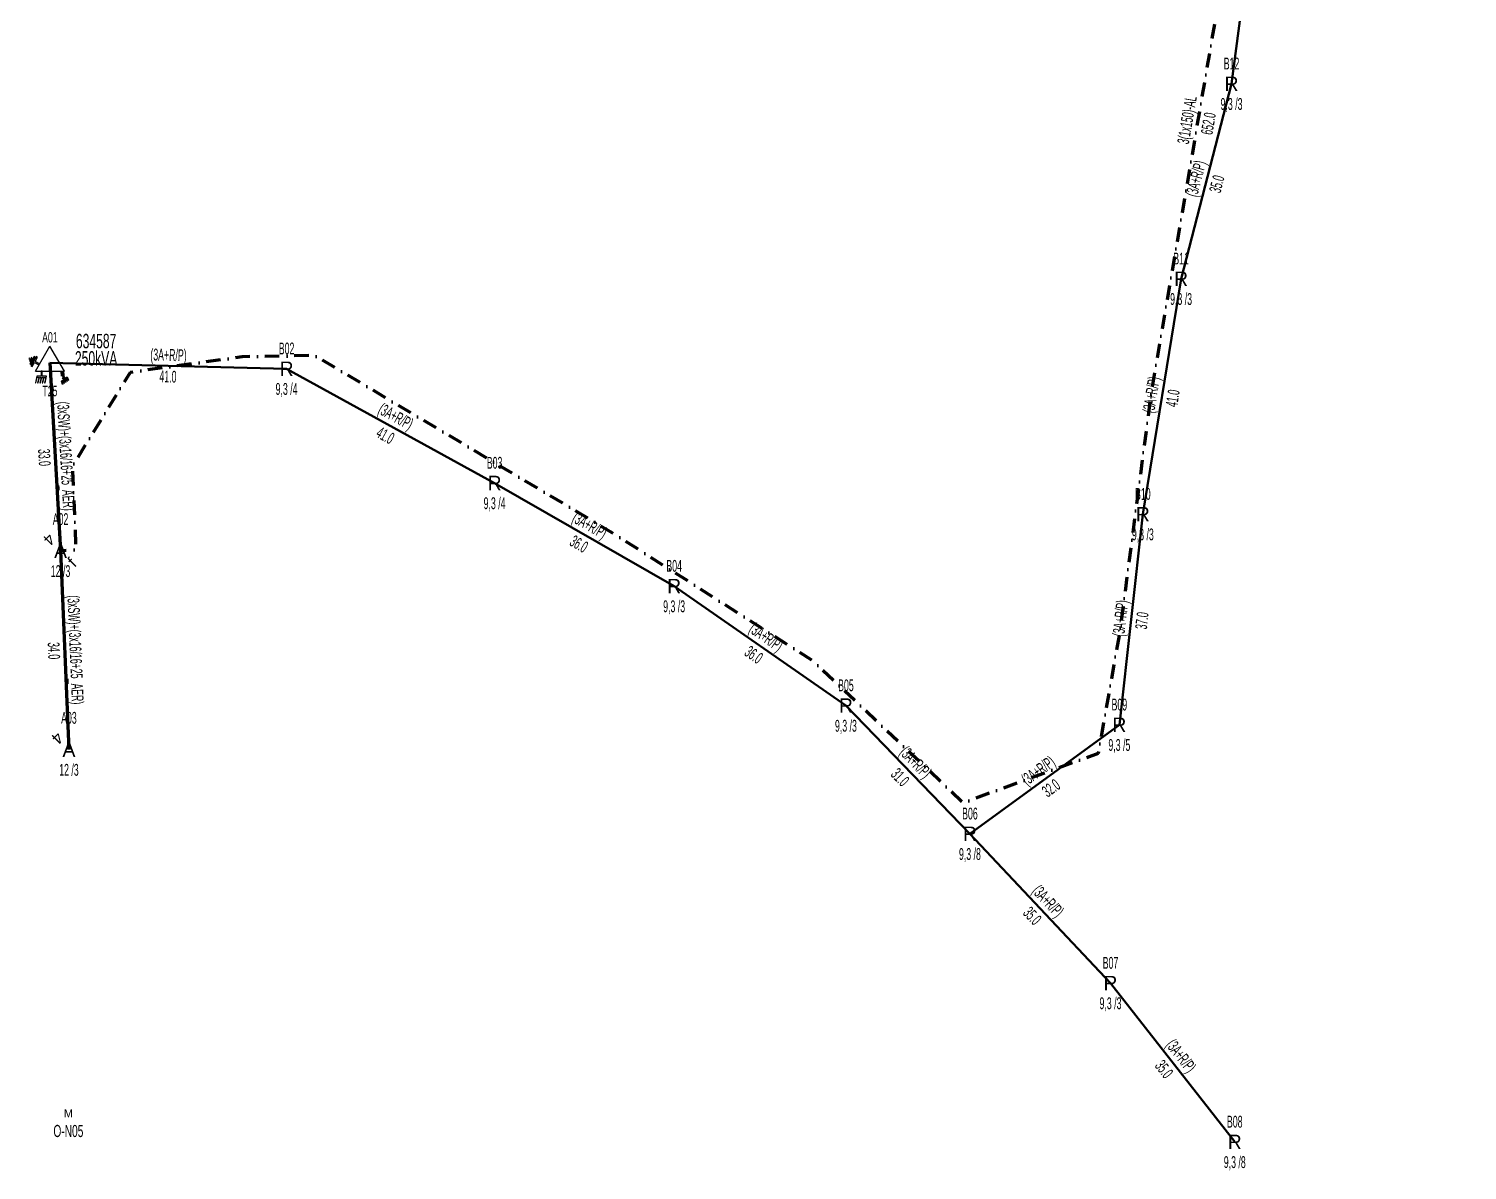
# Model space of a CAD drawing. Header units: millimetres. Extents: x 621771 to 623685, y 4076964 to 4077965.
# Drawn here: x 623270.5 to 623519.5, y 4076963.7 to 4077161.3 of the extents above; entities that cross this region are included whole.
import ezdxf
from ezdxf.enums import TextEntityAlignment as Align

# ---------------------------------------------------------------- set-up
doc = ezdxf.new("R2010")
doc.units = ezdxf.units.MM
doc.linetypes.add('DASHDOT', pattern=[5, 2.5, -1.25, 0, -1.25])
for name, color, linetype, lineweight in [('DIREK_AG_MEVCUT', 120, 'Continuous', 25), ('DIREK_OG_MEVCUT', 16, 'Continuous', 25), ('HAT_AG_HAVAI_MEVCUT', 126, 'Continuous', 50), ('HAT_OG_HAVAI_MEVCUT', 48, 'Continuous', 70), ('HAT_OG_YERALTI_YENI', 1, 'DASHDOT', 70), ('NODE_OG_YENI', 5, 'Continuous', 25), ('TRAFO_MEVCUT', 5, 'Continuous', 30), ('TRAFO_TADILAT_BYSK', 5, 'Continuous', 30)]:
    doc.layers.add(name, color=color, linetype=linetype, lineweight=lineweight)
doc.styles.add('Direk', font='B_CAD')
doc.styles.get("Standard").update_dxf_attribs({"font": 'Arial'})

# ---------------------------------------------------------------- blocks, each defined once
blk = doc.blocks.new('MEV_DIREK')
h = blk.add_hatch(color=32)
h.paths.add_polyline_path([(-2.14, 0.97), (-2.35, 1.09), (-3.31, -0.55), (-3.09, -0.67), (-2.67, 0.06), (-1.89, -0.39), (-1.79, -0.22), (-2.56, 0.23)])
h.paths.add_polyline_path([(-3.46, -0.17), (-3.33, -0.25), (-2.61, 0.99), (-2.74, 1.06)])
h.paths.add_polyline_path([(-3.54, 0.29), (-3.41, 0.22), (-3.05, 0.82), (-3.18, 0.9)])
h.paths.add_polyline_path([(-3.58, 0.81), (-3.66, 0.68), (-3.53, 0.61), (-3.45, 0.74)])
h.paths.add_polyline_path([(-1.51, -2.34), (-2.26, -2.33), (-2.52, -3.47), (-2.42, -3.47), (-2.21, -2.53), (-1.91, -2.54), (-2.12, -3.47), (-2.02, -3.47), (-1.81, -2.54), (-1.51, -2.54), (-1.72, -3.47), (-1.62, -3.48), (-1.41, -2.54), (-1.11, -2.54), (-1.32, -3.48), (-1.22, -3.48), (-1.01, -2.54), (-0.71, -2.55), (-0.92, -3.48), (-0.82, -3.48), (-0.56, -2.35), (-1.31, -2.34), (-1.31, -1.44), (-1.51, -1.44)])
at = {"layer": 'TRAFO_MEVCUT'}
for points in [[(2.35, -1.57), (2.12, -1.92), (2.08, -1.44), (1.94, -1.44), (2.01, -2.32), (2.25, -1.96), (2.31, -2.67), (2.1, -2.67), (2.39, -2.87), (2.4, -2.86), (2.64, -2.49), (2.45, -2.63)], [(2.35, -1.57), (2.12, -1.92), (2.08, -1.44), (1.94, -1.44), (2.01, -2.32), (2.25, -1.96), (2.31, -2.67), (2.1, -2.67), (2.39, -2.87), (1.98, -3.19), (2.2, -3.79), (2.26, -3.74), (2.08, -3.26), (2.26, -3.13), (2.44, -3.6), (2.49, -3.56), (2.32, -3.08), (2.49, -2.94), (2.67, -3.42), (2.73, -3.38), (2.55, -2.9), (2.73, -2.76), (2.91, -3.24), (2.97, -3.2), (2.79, -2.72), (2.97, -2.58), (3.15, -3.06), (3.21, -3.01), (2.98, -2.42), (2.4, -2.86), (2.64, -2.49), (2.45, -2.63)], [(2.97, -2.58), (3.15, -3.06), (3.21, -3.01), (2.98, -2.42), (2.4, -2.86), (2.64, -2.49), (2.45, -2.63), (2.35, -1.57), (2.12, -1.92), (2.08, -1.44), (1.94, -1.44), (2.01, -2.32), (2.25, -1.96), (2.31, -2.67), (2.1, -2.67), (2.39, -2.87), (1.98, -3.19), (2.2, -3.79), (2.26, -3.74), (2.08, -3.26), (2.26, -3.13), (2.44, -3.6), (2.49, -3.56), (2.32, -3.08), (2.49, -2.94), (2.67, -3.42), (2.73, -3.38), (2.55, -2.9), (2.73, -2.76), (2.91, -3.24), (2.97, -3.2), (2.79, -2.72)]]:
    blk.add_hatch(color=32, dxfattribs=at).paths.add_polyline_path(points)
at = {"layer": 'TRAFO_MEVCUT', "linetype": 'Continuous'}
for p, q in [((-2.5, -1.44), (0, 2.89)), ((2.5, -1.44), (0, 2.89)), ((-2.5, -1.44), (2.5, -1.44))]:
    blk.add_line(p, q, dxfattribs=at)
at = {"layer": 'TRAFO_MEVCUT', "color": 32, "flags": 128}
blk.add_lwpolyline([(1.94, -1.44), (2.08, -1.44), (2.12, -1.92), (2.35, -1.57), (2.45, -2.63), (2.64, -2.49), (2.4, -2.86), (2.98, -2.42), (3.21, -3.01), (3.15, -3.06), (2.97, -2.58), (2.79, -2.72), (2.97, -3.2), (2.91, -3.24), (2.73, -2.76), (2.55, -2.9), (2.73, -3.38), (2.67, -3.42), (2.49, -2.94), (2.32, -3.08), (2.49, -3.56), (2.44, -3.6), (2.26, -3.13), (2.08, -3.26), (2.26, -3.74), (2.2, -3.79), (1.98, -3.19), (2.39, -2.87), (2.1, -2.67), (2.31, -2.67), (2.25, -1.96), (2.01, -2.32), (1.94, -1.44)], dxfattribs=at)
at = {"layer": 'TRAFO_TADILAT_BYSK', "color": 32, "flags": 128}
for points in [[(-3.53, 0.61), (-3.45, 0.74), (-3.58, 0.81), (-3.66, 0.68), (-3.53, 0.61)], [(-3.41, 0.22), (-3.05, 0.82), (-3.18, 0.9), (-3.54, 0.29), (-3.41, 0.22)], [(-3.33, -0.25), (-2.61, 0.99), (-2.74, 1.06), (-3.46, -0.17), (-3.33, -0.25)], [(-1.79, -0.22), (-2.56, 0.23), (-2.14, 0.97), (-2.35, 1.09), (-3.31, -0.55), (-3.09, -0.67), (-2.67, 0.06), (-1.89, -0.39), (-1.79, -0.22)], [(-1.31, -1.44), (-1.51, -1.44), (-1.51, -2.34), (-2.26, -2.33), (-2.52, -3.47), (-2.42, -3.47), (-2.21, -2.53), (-1.91, -2.54), (-2.12, -3.47), (-2.02, -3.47), (-1.81, -2.54), (-1.51, -2.54), (-1.72, -3.47), (-1.62, -3.48), (-1.41, -2.54), (-1.11, -2.54), (-1.32, -3.48), (-1.22, -3.48), (-1.01, -2.54), (-0.71, -2.55), (-0.92, -3.48), (-0.82, -3.48), (-0.56, -2.35), (-1.31, -2.34), (-1.31, -1.44)]]:
    blk.add_lwpolyline(points, dxfattribs=at)

msp = doc.modelspace()

# ---------------------------------------------------------------- linework, layer by layer
at = {"layer": 'HAT_AG_HAVAI_MEVCUT'}
for p, q in [((623478.687916, 4077151.741572), (623483.261, 4077186.437)), ((623469.954391, 4077117.980938), (623478.687916, 4077151.741572)), ((623463.332772, 4077077.230551), (623469.954391, 4077117.980938)), ((623274.152666, 4077103.449321), (623315.122303, 4077102.408297)), ((623315.122303, 4077102.408297), (623351.126758, 4077082.62563)), ((623351.126758, 4077082.62563), (623382.206, 4077064.781)), ((623459.269, 4077040.771), (623463.332772, 4077077.230551)), ((623382.206, 4077064.781), (623411.938575, 4077044.100925)), ((623411.938575, 4077044.100925), (623433.404, 4077021.9)), ((623433.404, 4077021.9), (623459.269, 4077040.771)), ((623433.404, 4077021.9), (623457.737, 4076996.056)), ((623457.737, 4076996.056), (623479.244584, 4076968.563224))]:
    msp.add_line(p, q, dxfattribs=at)
at = {"layer": 'HAT_OG_HAVAI_MEVCUT'}
for p, q in [((623274.152666, 4077103.449321), (623275.999, 4077070.874)), ((623275.999, 4077070.874), (623277.449153, 4077036.471287))]:
    msp.add_line(p, q, dxfattribs=at)
at = {"layer": 'HAT_OG_YERALTI_YENI', "flags": 128}
msp.add_lwpolyline([(623457.198, 4077380.497), (623458.692022, 4077385.792839), (623459.182795, 4077387.615709), (623494.506485, 4077373.318941), (623508.005614, 4077367.689926), (623519.483203, 4077362.411171), (623507.271204, 4077338.95639), (623495.95134, 4077317.247177), (623491.875391, 4077304.03122), (623487.661594, 4077256.938937), (623483.313858, 4077218.50491), (623480.854853, 4077191.890578), (623464.791459, 4077098.437157), (623459.364271, 4077057.107032), (623455.606987, 4077035.815755), (623432.22833, 4077027.257497), (623406.136079, 4077051.888582), (623371.48557, 4077074.01481), (623319.981468, 4077104.69129), (623307.457188, 4077104.482552), (623288.044553, 4077101.768958), (623278.025129, 4077085.487394), (623278.651343, 4077071.084471), (623275.999, 4077070.874)], dxfattribs=at)

# ---------------------------------------------------------------- block references
at = {"layer": 'TRAFO_MEVCUT'}
msp.add_blockref('MEV_DIREK', (623274.152666, 4077103.449321), dxfattribs=at)

# ---------------------------------------------------------------- texts
at = {"layer": 'DIREK_AG_MEVCUT', "width": 0.53}
for s, p in [('B12', (623478.687916, 4077155.241572)), ('9,3 /3', (623478.687916, 4077148.241572)), ('B11', (623469.954391, 4077121.480938)), ('9,3 /3', (623469.954391, 4077114.480938)), ('B02', (623315.122303, 4077105.908297)), ('9,3 /4', (623315.122303, 4077098.908297)), ('B03', (623351.126758, 4077086.12563)), ('B10', (623463.332772, 4077080.730551)), ('9,3 /4', (623351.126758, 4077079.12563)), ('9,3 /3', (623463.332772, 4077073.730551)), ('B04', (623382.206, 4077068.281)), ('9,3 /3', (623382.206, 4077061.281)), ('B05', (623411.938575, 4077047.600925)), ('B09', (623459.269, 4077044.271)), ('9,3 /3', (623411.938575, 4077040.600925)), ('9,3 /5', (623459.269, 4077037.271)), ('B06', (623433.404, 4077025.4)), ('9,3 /8', (623433.404, 4077018.4)), ('B07', (623457.737, 4076999.556)), ('9,3 /3', (623457.737, 4076992.556)), ('B08', (623479.244584, 4076972.063224)), ('9,3 /8', (623479.244584, 4076965.063224))]:
    msp.add_text(s, height=2.05, dxfattribs=at).set_placement(p, align=Align.MIDDLE_CENTER)
at = {"layer": 'DIREK_AG_MEVCUT', "style": 'Direk'}
for p in [(623478.687916, 4077151.741572), (623469.954391, 4077117.980938), (623315.122303, 4077102.408297), (623351.126758, 4077082.62563), (623463.332772, 4077077.230551), (623382.206, 4077064.781), (623411.938575, 4077044.100925), (623459.269, 4077040.771), (623433.404, 4077021.9), (623457.737, 4076996.056), (623479.244584, 4076968.563224)]:
    msp.add_text('R', height=2.5, dxfattribs=at).set_placement(p, align=Align.MIDDLE_CENTER)
at = {"layer": 'DIREK_OG_MEVCUT', "width": 0.53}
for s, p in [('A02', (623275.999, 4077076.374)), ('12 /3', (623275.999, 4077067.374)), ('A03', (623277.449153, 4077041.971287)), ('12 /3', (623277.449153, 4077032.971287))]:
    msp.add_text(s, height=2.05, dxfattribs=at).set_placement(p, align=Align.MIDDLE_CENTER)
at = {"layer": 'DIREK_OG_MEVCUT', "color": 32, "style": 'Direk'}
for s, rotation, p in [('4', 225.000001, (623274.019101, 4077072.853899)), ('f', 405.000001, (623277.978899, 4077068.894101)), ('4', 225.000001, (623275.469254, 4077038.451186))]:
    msp.add_text(s, height=2, rotation=rotation, dxfattribs=at).set_placement(p, align=Align.MIDDLE_CENTER)
at = {"layer": 'DIREK_OG_MEVCUT', "style": 'Direk'}
for p in [(623275.999, 4077070.874), (623277.449153, 4077036.471287)]:
    msp.add_text('A', height=2.5, dxfattribs=at).set_placement(p, align=Align.MIDDLE_CENTER)
at = {"layer": 'HAT_AG_HAVAI_MEVCUT', "lineweight": 30, "width": 0.53}
for rotation, p in [(75.496132, (623473.498242, 4077135.074134)), (358.544448, (623294.659075, 4077103.778535)), (80.77055, (623465.804585, 4077097.742075)), (331.213382, (623333.533847, 4077093.26192)), (330.137043, (623367.089617, 4077074.440451)), (83.640079, (623460.456117, 4077059.094933)), (325.179999, (623397.557638, 4077055.13877)), (314.035021, (623423.282365, 4077033.591296)), (36.11434, (623445.835511, 4077032.022166)), (313.275151, (623446.18936, 4077009.560677)), (308.036054, (623469.160272, 4076982.833346))]:
    msp.add_text('(3A+R/P)', height=2.05, rotation=rotation, dxfattribs=at).set_placement(p, align=Align.CENTER)
for s, rotation, p in [('35.0', 75.496132, (623475.144064, 4077134.648376)), ('41.0', 358.544448, (623294.615893, 4077102.079084)), ('41.0', 80.77055, (623467.482577, 4077097.469414)), ('41.0', 331.213382, (623332.715213, 4077091.772007)), ('36.0', 330.137043, (623366.243141, 4077072.966179)), ('37.0', 83.640079, (623462.145655, 4077058.906618)), ('36.0', 325.179999, (623396.586937, 4077053.743155)), ('31.0', 314.035021, (623422.06021, 4077032.40963)), ('32.0', 36.11434, (623446.837489, 4077030.648834)), ('35.0', 313.275151, (623444.95164, 4077008.395323)), ('35.0', 308.036054, (623467.821312, 4076981.785879))]:
    msp.add_text(s, height=2.05, rotation=rotation, dxfattribs=at).set_placement(p, align=Align.TOP_CENTER)
at = {"layer": 'HAT_OG_HAVAI_MEVCUT', "lineweight": 30, "width": 0.53}
for rotation, p in [(273.244063, (623275.924495, 4077087.209693)), (272.413649, (623277.573347, 4077053.708371))]:
    msp.add_text('(3xSW)+(3x16/16+25_AER)', height=2.05, rotation=rotation, dxfattribs=at).set_placement(p, align=Align.CENTER)
for s, rotation, p in [('33.0', 273.244063, (623274.227219, 4077087.113491)), ('34.0', 272.413649, (623275.874855, 4077053.636778))]:
    msp.add_text(s, height=2.05, rotation=rotation, dxfattribs=at).set_placement(p, align=Align.TOP_CENTER)
at = {"layer": 'HAT_OG_YERALTI_YENI', "lineweight": 30, "width": 0.53}
msp.add_text('3(1x150)-AL', height=2.05, rotation=440.246928, dxfattribs=at).set_placement((623471.985441, 4077145.30786), align=Align.CENTER)
msp.add_text('652.0', height=2.05, rotation=440.246928, dxfattribs=at).set_placement((623473.660871, 4077145.019876), align=Align.TOP_CENTER)
at = {"layer": 'NODE_OG_YENI', "style": 'Direk'}
msp.add_text('M', height=1.4, dxfattribs=at).set_placement((623277.35372, 4076973.50073), align=Align.MIDDLE_CENTER)
at = {"layer": 'NODE_OG_YENI', "width": 0.6}
msp.add_text('O-N05', height=2.1, dxfattribs=at).set_placement((623277.35372, 4076971.50073), align=Align.TOP_CENTER)
at = {"layer": 'TRAFO_MEVCUT', "width": 0.6}
for s, height, p in [('A01', 1.8, (623274.152666, 4077106.949321)), ('634587', 2.5, (623282.152666, 4077105.949321)), ('250kVA', 2.5, (623282.152666, 4077102.949321))]:
    msp.add_text(s, height=height, dxfattribs=at).set_placement(p, align=Align.CENTER)
msp.add_text('T25', height=1.8, dxfattribs=at).set_placement((623274.152666, 4077099.449321), align=Align.TOP_CENTER)

doc.saveas('drawing.dxf')
